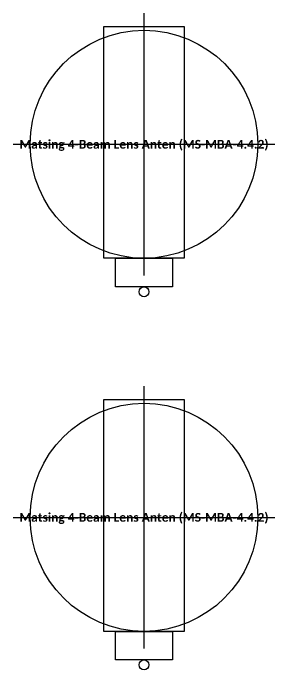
# Model space of a CAD drawing. Header units: metres. Extents: x -25 to 25, y -60.4 to 24.9.
# Drawn here: x -17.55 to -15.45, y -24.22 to -18.96 of the extents above; entities that cross this region are included whole.
import ezdxf
from ezdxf.enums import TextEntityAlignment as Align

# ---------------------------------------------------------------- set-up
doc = ezdxf.new("R2010")
doc.units = ezdxf.units.M
doc.layers.add('EKP_ANTEN_TASIYICI_KOL', color=141, linetype='CONTINUOUS')
doc.layers.add('EKP_MATSING_ANTEN', color=2, linetype='CONTINUOUS')
doc.styles.get("Standard").update_dxf_attribs({"font": 'calibrib.ttf'})

msp = doc.modelspace()

# ---------------------------------------------------------------- linework, layer by layer
at = {"layer": 'EKP_ANTEN_TASIYICI_KOL'}
for points in [[(-16.8236, -20.9236), (-16.8236, -19.0648), (-16.1764, -19.0648), (-16.1764, -20.9236)], [(-16.8236, -23.9136), (-16.8236, -22.0548), (-16.1764, -22.0548), (-16.1764, -23.9136)]]:
    msp.add_lwpolyline(points, close=True, dxfattribs=at)
at = {"layer": 'EKP_MATSING_ANTEN'}
for p, q in [((-16.5, -21.0607), (-16.5, -18.9589)), ((-17.5509, -20.0098), (-15.4491, -20.0098)), ((-16.5, -24.0507), (-16.5, -21.9489)), ((-17.5509, -22.9998), (-15.4491, -22.9998))]:
    msp.add_line(p, q, dxfattribs=at)
for points in [[(-16.7285, -21.152), (-16.7285, -20.9236), (-16.2715, -20.9236), (-16.2715, -21.152)], [(-16.7285, -24.142), (-16.7285, -23.9136), (-16.2715, -23.9136), (-16.2715, -24.142)]]:
    msp.add_lwpolyline(points, close=True, dxfattribs=at)
for centre, radius in [((-16.5, -20.0098), 0.9138), ((-16.5, -21.192), 0.04), ((-16.5, -22.9998), 0.9138), ((-16.5, -24.182), 0.04)]:
    msp.add_circle(centre, radius, dxfattribs=at)

# ---------------------------------------------------------------- texts
for p in [(-16.5, -20.0098), (-16.5, -22.9998)]:
    msp.add_text('Matsing 4-Beam Lens Anten (MS-MBA-4.4.2)', height=0.07, dxfattribs=at).set_placement(p, align=Align.MIDDLE_CENTER)

doc.saveas('drawing.dxf')
